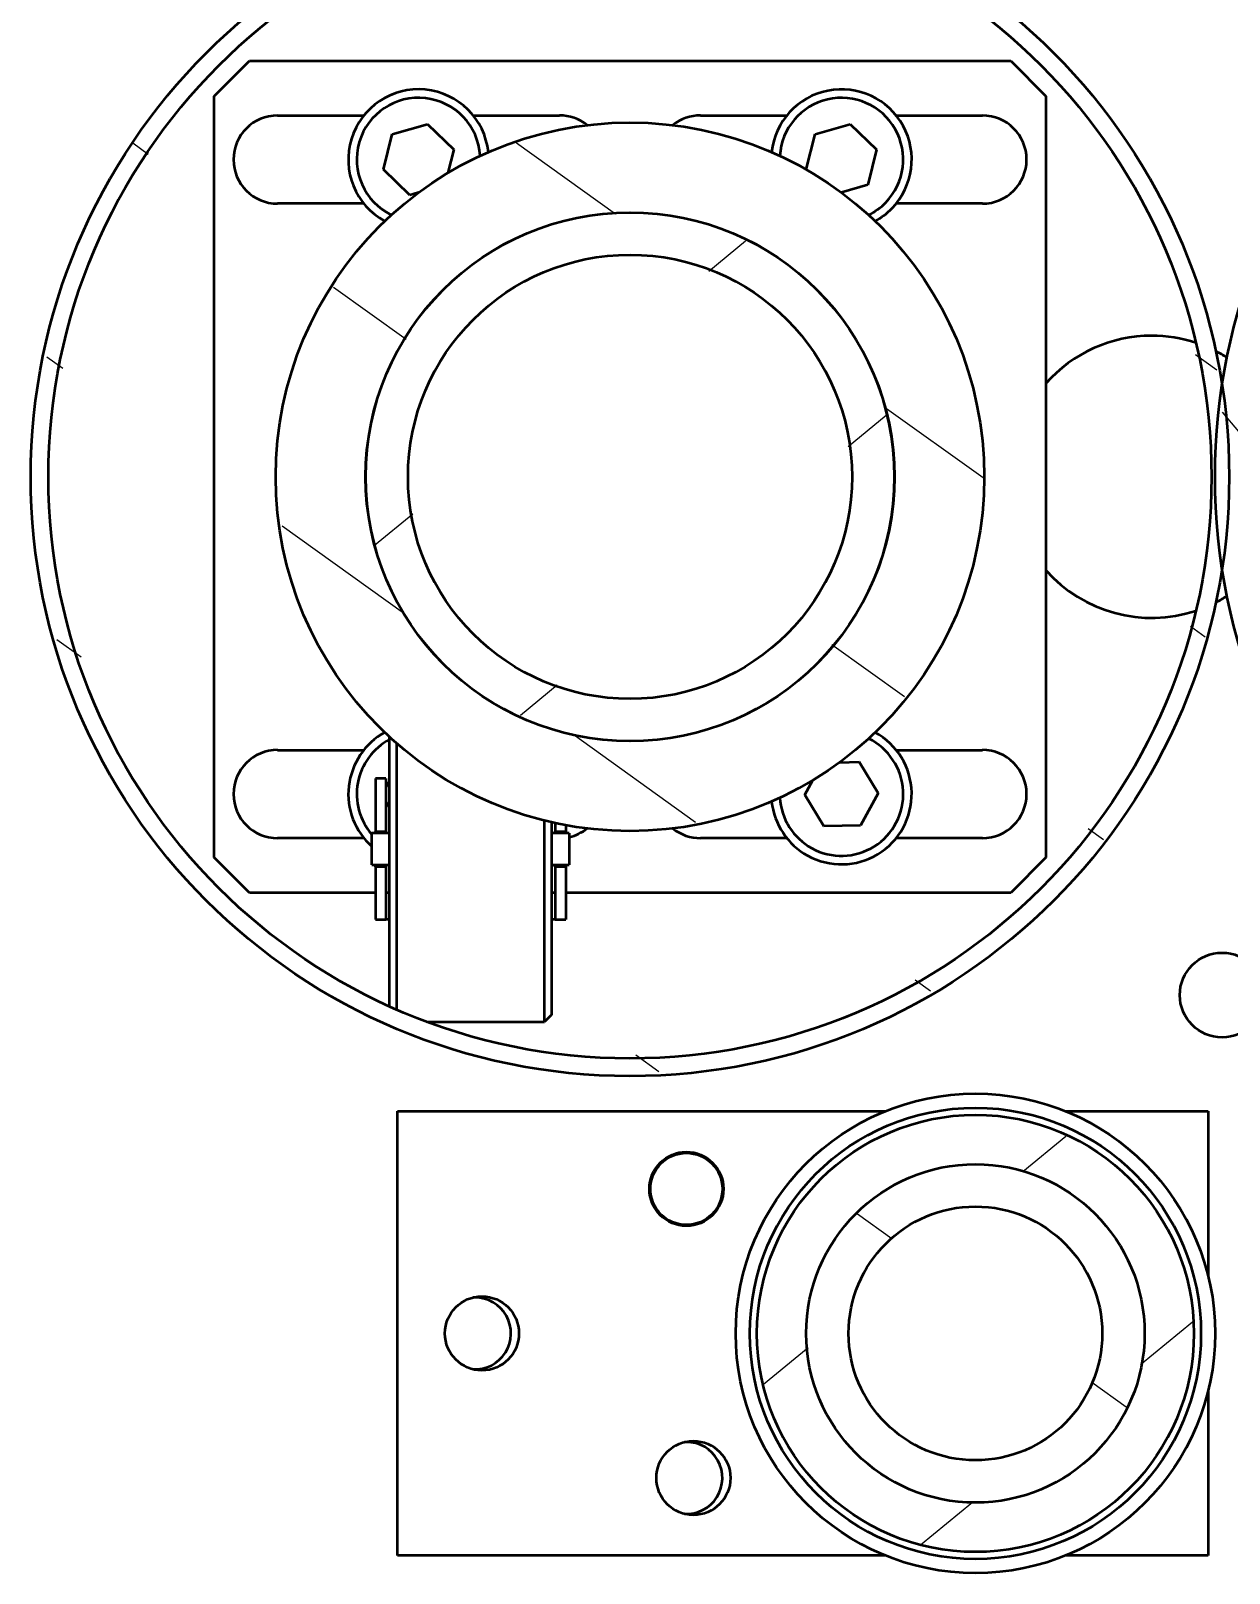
# Model space of a CAD drawing. Header units: millimetres. Extents: x 4915 to 15267, y 4787 to 10268.
# Drawn here: x 5693.8 to 5863.5, y 7050.9 to 7269.2 of the extents above; entities that cross this region are included whole.
import ezdxf

# ---------------------------------------------------------------- set-up
doc = ezdxf.new("R2010")
doc.units = ezdxf.units.MM
doc.layers.add('ハッチング', color=20, linetype='Continuous', lineweight=25)
doc.layers.add('外形線', color=7, linetype='Continuous', lineweight=50)
pattern_1 = [(144.348, (4647.53, 6298.67), (-18.4657, -25.74324), [])]
pattern_2 = [(39.348, (4647.53, 6298.67), (-20.0868, 24.49934), [])]

msp = doc.modelspace()

# ---------------------------------------------------------------- hatches: boundary and pattern name
at = {"layer": 'ハッチング'}
h = msp.add_hatch(dxfattribs=at)
h.set_pattern_fill('ANSI31', color=256, scale=253.44936, angle=99.348, style=0)
h.set_pattern_definition(pattern_1)
h.paths.add_polyline_path([(5861.06, 7186.06), (5863.46, 7205.6), (5861.29, 7225.18), (5854.66, 7243.72), (5843.93, 7260.24), (5829.69, 7273.84), (5812.69, 7283.78), (5793.86, 7289.54), (5774.21, 7290.8), (5754.79, 7287.49), (5736.67, 7279.8), (5720.8, 7268.13), (5708.05, 7253.12), (5699.11, 7235.57), (5694.46, 7216.44), (5694.35, 7196.75), (5698.77, 7177.56), (5707.51, 7159.91), (5720.08, 7144.75), (5735.81, 7132.9), (5753.84, 7124.99), (5773.22, 7121.46), (5792.88, 7122.49), (5811.78, 7128.03), (5828.89, 7137.77), (5843.3, 7151.2), (5854.21, 7167.59)])
h.paths.add_polyline_path([(5858.63, 7186.65), (5851.28, 7167.37), (5839.37, 7150.52), (5823.64, 7137.16), (5805.08, 7128.14), (5784.86, 7124.01), (5764.25, 7125.05), (5744.55, 7131.17), (5726.98, 7142.01), (5712.67, 7156.87), (5702.5, 7174.82), (5697.11, 7194.74), (5696.85, 7215.37), (5701.72, 7235.42), (5711.43, 7253.63), (5725.36, 7268.85), (5742.64, 7280.13), (5762.19, 7286.76), (5782.76, 7288.32), (5803.08, 7284.71), (5821.86, 7276.16), (5837.93, 7263.21), (5850.27, 7246.68), (5858.11, 7227.59), (5860.96, 7207.15)], flags=0)
h = msp.add_hatch(dxfattribs=at)
h.set_pattern_fill('ANSI31', color=256, scale=253.44936, angle=84.348, style=0)
h.set_pattern_definition([(129.348, (4647.53, 6298.67), (-24.49934, -20.0868), [])])
h.paths.add_polyline_path([(5863.87, 7226.15), (5861.47, 7206.6), (5863.64, 7187.03), (5870.26, 7168.48), (5880.99, 7151.97), (5895.23, 7138.37), (5912.23, 7128.42), (5931.06, 7122.67), (5950.72, 7121.41), (5970.13, 7124.71), (5988.26, 7132.41), (6004.12, 7144.07), (6016.87, 7159.09), (6025.81, 7176.63), (6030.46, 7195.77), (6030.58, 7215.46), (6026.15, 7234.65), (6017.41, 7252.3), (6004.84, 7267.46), (5989.12, 7279.31), (5971.08, 7287.21), (5951.71, 7290.75), (5932.04, 7289.72), (5913.14, 7284.18), (5896.03, 7274.43), (5881.63, 7261), (5870.71, 7244.61)])
h.paths.add_polyline_path([(5866.29, 7225.56), (5873.64, 7244.84), (5885.55, 7261.69), (5901.29, 7275.04), (5919.84, 7284.07), (5940.06, 7288.19), (5960.67, 7287.16), (5980.38, 7281.03), (5997.94, 7270.2), (6012.26, 7255.34), (6022.43, 7237.39), (6027.81, 7217.47), (6028.08, 7196.83), (6023.2, 7176.78), (6013.49, 7158.57), (5999.56, 7143.35), (5982.28, 7132.07), (5962.74, 7125.45), (5942.16, 7123.89), (5921.84, 7127.5), (5903.06, 7136.04), (5886.99, 7148.99), (5874.65, 7165.53), (5866.81, 7184.62), (5863.96, 7205.05)], flags=0)
h = msp.add_hatch(dxfattribs=at)
h.set_pattern_fill('ANSI31', color=256, scale=253.44936, angle=99.348, style=0)
h.set_pattern_definition(pattern_1)
h.paths.add_polyline_path([(5827.36, 7194.25), (5828.77, 7207.27), (5826.76, 7220.2), (5821.47, 7232.17), (5813.26, 7242.37), (5802.7, 7250.09), (5790.49, 7254.82), (5777.48, 7256.23), (5764.54, 7254.22), (5752.57, 7248.93), (5742.37, 7240.72), (5734.65, 7230.15), (5729.92, 7217.95), (5728.52, 7204.93), (5730.53, 7192), (5735.81, 7180.03), (5744.02, 7169.83), (5754.59, 7162.11), (5766.8, 7157.38), (5779.81, 7155.97), (5792.74, 7157.98), (5804.72, 7163.27), (5814.91, 7171.48), (5822.64, 7182.05)])
h.paths.add_polyline_path([(5815, 7197.26), (5811.48, 7188.15), (5805.71, 7180.26), (5798.1, 7174.14), (5789.17, 7170.19), (5779.51, 7168.69), (5769.8, 7169.74), (5760.69, 7173.27), (5752.81, 7179.03), (5746.68, 7186.64), (5742.73, 7195.58), (5741.23, 7205.23), (5742.28, 7214.94), (5745.81, 7224.05), (5751.58, 7231.94), (5759.19, 7238.06), (5768.12, 7242.01), (5777.77, 7243.51), (5787.49, 7242.46), (5796.59, 7238.93), (5804.48, 7233.17), (5810.61, 7225.56), (5814.55, 7216.62), (5816.05, 7206.97)], flags=0)
h = msp.add_hatch(dxfattribs=at)
h.set_pattern_fill('ANSI31', color=256, scale=253.44936, angle=-5.652, style=0)
h.set_pattern_definition(pattern_2)
h.paths.add_polyline_path([(5778.65, 7168.68), (5788.33, 7169.96), (5797.35, 7173.7), (5805.1, 7179.64), (5811.05, 7187.39), (5814.79, 7196.42), (5816.06, 7206.1), (5814.79, 7215.79), (5811.05, 7224.81), (5805.1, 7232.56), (5797.35, 7238.51), (5788.33, 7242.25), (5778.65, 7243.52), (5768.96, 7242.25), (5759.94, 7238.51), (5752.19, 7232.56), (5746.24, 7224.81), (5742.5, 7215.79), (5741.23, 7206.1), (5742.5, 7196.42), (5746.24, 7187.39), (5752.19, 7179.64), (5759.94, 7173.7), (5768.96, 7169.96)])
h.paths.add_polyline_path([(5778.65, 7174.67), (5770.51, 7175.74), (5762.93, 7178.88), (5756.42, 7183.88), (5751.42, 7190.39), (5748.28, 7197.97), (5747.21, 7206.1), (5748.28, 7214.24), (5751.42, 7221.82), (5756.42, 7228.33), (5762.93, 7233.32), (5770.51, 7236.46), (5778.65, 7237.53), (5786.78, 7236.46), (5794.36, 7233.32), (5800.87, 7228.33), (5805.87, 7221.82), (5809.01, 7214.24), (5810.08, 7206.1), (5809.01, 7197.97), (5805.87, 7190.39), (5800.87, 7183.88), (5794.36, 7178.88), (5786.78, 7175.74)], flags=0)
h = msp.add_hatch(dxfattribs=at)
h.set_pattern_fill('ANSI31', color=256, scale=253.44936, angle=-5.652, style=0)
h.set_pattern_definition(pattern_2)
h.paths.add_polyline_path([(5858.47, 7084.87), (5857.42, 7092.87), (5854.33, 7100.33), (5849.41, 7106.74), (5843, 7111.65), (5835.54, 7114.75), (5827.54, 7115.8), (5819.53, 7114.75), (5812.07, 7111.65), (5805.66, 7106.74), (5800.75, 7100.33), (5797.66, 7092.87), (5796.6, 7084.87), (5797.66, 7076.86), (5800.75, 7069.4), (5805.66, 7062.99), (5812.07, 7058.08), (5819.53, 7054.99), (5827.54, 7053.93), (5835.54, 7054.99), (5843, 7058.08), (5849.41, 7062.99), (5854.33, 7069.4), (5857.42, 7076.86)])
h.paths.add_polyline_path([(5827.54, 7060.92), (5821.34, 7061.73), (5815.56, 7064.13), (5810.6, 7067.93), (5806.8, 7072.89), (5804.41, 7078.67), (5803.59, 7084.87), (5804.41, 7091.06), (5806.8, 7096.84), (5810.6, 7101.8), (5815.56, 7105.61), (5821.34, 7108), (5827.54, 7108.81), (5833.74, 7108), (5839.51, 7105.61), (5844.47, 7101.8), (5848.28, 7096.84), (5850.67, 7091.06), (5851.49, 7084.87), (5850.67, 7078.67), (5848.28, 7072.89), (5844.47, 7067.93), (5839.51, 7064.13), (5833.74, 7061.73)], flags=0)
h = msp.add_hatch(dxfattribs=at)
h.set_pattern_fill('ANSI31', color=256, scale=253.44936, angle=99.348, style=0)
h.set_pattern_definition(pattern_1)
h.paths.add_polyline_path([(5837.71, 7063.19), (5842.97, 7066.56), (5847.19, 7071.18), (5850.06, 7076.73), (5851.4, 7082.84), (5851.11, 7089.08), (5849.22, 7095.04), (5845.85, 7100.3), (5841.23, 7104.52), (5835.67, 7107.39), (5829.57, 7108.73), (5823.32, 7108.44), (5817.37, 7106.55), (5812.1, 7103.18), (5807.89, 7098.56), (5805.01, 7093), (5803.68, 7086.9), (5803.96, 7080.65), (5805.86, 7074.69), (5809.23, 7069.43), (5813.85, 7065.22), (5819.4, 7062.34), (5825.51, 7061), (5831.75, 7061.29)])
h.paths.add_polyline_path([(5843.8, 7092.5), (5845.22, 7088.03), (5845.43, 7083.34), (5844.43, 7078.76), (5842.27, 7074.6), (5839.11, 7071.13), (5835.17, 7068.61), (5830.7, 7067.19), (5826.01, 7066.97), (5821.43, 7067.97), (5817.27, 7070.13), (5813.81, 7073.29), (5811.28, 7077.24), (5809.86, 7081.71), (5809.64, 7086.39), (5810.65, 7090.97), (5812.8, 7095.13), (5815.96, 7098.6), (5819.91, 7101.13), (5824.38, 7102.55), (5829.06, 7102.76), (5833.64, 7101.76), (5837.8, 7099.6), (5841.27, 7096.44)], flags=0)

# ---------------------------------------------------------------- linework, layer by layer
at = {"layer": '外形線'}
for p, q in [((5719.77, 7259.98), (5724.76, 7264.97)), ((5724.76, 7264.97), (5832.53, 7264.97)), ((5832.53, 7264.97), (5837.52, 7259.98)), ((5719.77, 7152.22), (5719.77, 7259.98)), ((5837.52, 7259.98), (5837.52, 7152.22)), ((5728.75, 7257.24), (5740.97, 7257.24)), ((5744.98, 7254.6), (5749.96, 7256.03)), ((5749.96, 7256.03), (5753.69, 7252.43)), ((5756.45, 7257.24), (5768.67, 7257.24)), ((5788.62, 7257.24), (5800.84, 7257.24)), ((5804.85, 7254.6), (5809.83, 7256.03)), ((5809.83, 7256.03), (5813.56, 7252.43)), ((5816.32, 7257.24), (5828.54, 7257.24)), ((5743.73, 7249.57), (5744.98, 7254.6)), ((5803.6, 7249.59), (5804.85, 7254.6)), ((5753.69, 7252.43), (5752.86, 7249.11)), ((5813.56, 7252.43), (5812.31, 7247.4)), ((5747.46, 7245.97), (5743.73, 7249.57)), ((5812.31, 7247.4), (5808.57, 7246.33)), ((5740.97, 7244.77), (5728.75, 7244.77)), ((5748.72, 7246.33), (5747.46, 7245.97)), ((5828.54, 7244.77), (5816.32, 7244.77)), ((5744.59, 7131.15), (5744.59, 7169.29)), ((5745.59, 7168.39), (5745.59, 7130.71)), ((5728.75, 7167.43), (5740.97, 7167.43)), ((5816.32, 7167.43), (5828.54, 7167.43)), ((5808.32, 7165.68), (5811.08, 7165.74)), ((5811.08, 7165.74), (5813.76, 7161.31)), ((5742.6, 7163.4), (5742.6, 7155.91)), ((5744.09, 7163.4), (5742.6, 7163.4)), ((5744.09, 7163.4), (5744.09, 7155.91)), ((5744.09, 7162.13), (5744.59, 7163.03)), ((5803.39, 7161.09), (5804.53, 7163.16)), ((5744.59, 7159.32), (5744.09, 7160.15)), ((5806.08, 7156.65), (5803.39, 7161.09)), ((5813.76, 7161.31), (5811.26, 7156.76)), ((5766.55, 7128.97), (5766.55, 7157.44)), ((5742.1, 7151.17), (5742.1, 7155.66)), ((5744.59, 7155.66), (5742.1, 7155.66)), ((5742.6, 7155.91), (5744.09, 7155.91)), ((5742.6, 7155.66), (5742.6, 7155.91)), ((5744.09, 7155.91), (5744.09, 7155.66)), ((5767.54, 7157.2), (5767.54, 7129.97)), ((5770.04, 7155.66), (5767.54, 7155.66)), ((5768.04, 7157.09), (5768.04, 7155.91)), ((5768.04, 7155.91), (5769.54, 7155.91)), ((5768.04, 7155.66), (5768.04, 7155.91)), ((5769.54, 7156.79), (5769.54, 7155.91)), ((5769.54, 7155.91), (5769.54, 7155.66)), ((5770.04, 7155.66), (5770.04, 7151.17)), ((5811.26, 7156.76), (5806.08, 7156.65)), ((5740.97, 7154.96), (5728.75, 7154.96)), ((5800.84, 7154.96), (5788.62, 7154.96)), ((5828.54, 7154.96), (5816.32, 7154.96)), ((5724.76, 7147.23), (5719.77, 7152.22)), ((5742.1, 7151.17), (5744.59, 7151.17)), ((5742.6, 7150.92), (5742.6, 7151.17)), ((5742.6, 7150.92), (5742.6, 7143.44)), ((5744.09, 7150.92), (5742.6, 7150.92)), ((5744.09, 7151.17), (5744.09, 7150.92)), ((5744.09, 7150.92), (5744.09, 7143.44)), ((5767.54, 7151.17), (5770.04, 7151.17)), ((5768.04, 7150.92), (5768.04, 7151.17)), ((5768.04, 7150.92), (5768.04, 7143.44)), ((5769.54, 7150.92), (5768.04, 7150.92)), ((5769.54, 7151.17), (5769.54, 7150.92)), ((5769.54, 7150.92), (5769.54, 7143.44)), ((5837.52, 7152.22), (5832.53, 7147.23)), ((5742.6, 7147.23), (5724.76, 7147.23)), ((5744.59, 7147.23), (5744.09, 7147.23)), ((5768.04, 7147.23), (5767.54, 7147.23)), ((5832.53, 7147.23), (5769.54, 7147.23)), ((5742.6, 7143.44), (5744.09, 7143.44)), ((5744.59, 7143.44), (5744.09, 7143.44)), ((5768.04, 7143.44), (5767.54, 7143.44)), ((5768.04, 7143.44), (5769.54, 7143.44)), ((5749.87, 7128.97), (5766.55, 7128.97)), ((5767.54, 7129.97), (5766.55, 7128.97)), ((5745.72, 7116.3), (5814.77, 7116.3)), ((5745.72, 7053.43), (5745.72, 7116.3)), ((5840.31, 7116.3), (5860.47, 7116.3)), ((5860.47, 7116.3), (5860.47, 7093.03)), ((5860.47, 7076.7), (5860.47, 7053.43)), ((5814.77, 7053.43), (5745.72, 7053.43)), ((5860.47, 7053.43), (5840.31, 7053.43))]:
    msp.add_line(p, q, dxfattribs=at).dxf.unprotected_set("ltscale", 0)
for centre, radius in [((5778.64, 7206.1), 84.82), ((5946.28, 7206.11), 84.82), ((5778.64, 7206.1), 82.32), ((5778.64, 7206.1), 50.14), ((5778.64, 7206.1), 37.42), ((5778.65, 7206.1), 37.42), ((5778.65, 7206.1), 31.43), ((5862.46, 7132.76), 5.99), ((5827.54, 7084.87), 33.93), ((5827.54, 7084.87), 31.93), ((5827.54, 7084.87), 30.93), ((5786.63, 7105.32), 5.24), ((5786.63, 7105.32), 5.09), ((5827.54, 7084.87), 23.95), ((5827.54, 7084.87), 23.95), ((5827.54, 7084.87), 17.96), ((5757.69, 7084.87), 5.24), ((5787.62, 7064.41), 5.24)]:
    msp.add_circle(centre, radius, dxfattribs=at).dxf.unprotected_set("ltscale", 0)
for centre, radius, start, end in [((5748.71, 7251), 9.94, 6.0893, 241.2908), ((5808.58, 7251), 9.94, 316.0331, 173.9107), ((5748.71, 7251), 8.74, 3.487, 243.8932), ((5808.58, 7251), 8.74, 316.0331, 176.513), ((5728.75, 7251), 6.24, 90, 270), ((5768.67, 7251), 6.24, 51.3208, 90), ((5788.62, 7251), 6.24, 90, 128.6792), ((5828.54, 7251), 6.24, 270, 90), ((5808.58, 7251), 8.74, 296.1068, 316.0331), ((5808.58, 7251), 9.94, 298.7092, 316.0331), ((5852.48, 7206.1), 19.96, 90, 138.5904), ((5852.48, 7206.1), 19.96, 71.6853, 90), ((5852.48, 7206.1), 19.96, 57.6687, 62.8895), ((5852.48, 7206.1), 19.96, 221.4096, 288.3192), ((5852.48, 7206.1), 19.96, 297.115, 302.3348), ((5748.71, 7161.2), 9.94, 118.7092, 228.3152), ((5748.71, 7161.2), 8.74, 118.0827, 220.8755), ((5808.58, 7161.2), 9.94, 241.1951, 61.2908), ((5808.58, 7161.2), 8.74, 241.1951, 63.8932), ((5728.75, 7161.2), 6.24, 90, 270), ((5828.54, 7161.2), 6.24, 270, 90), ((5808.58, 7161.2), 9.94, 186.0893, 241.1951), ((5808.58, 7161.2), 8.74, 183.487, 241.1951), ((5768.67, 7161.2), 6.24, 282.721, 308.6792), ((5788.62, 7161.2), 6.24, 231.3208, 270), ((5756.69, 7084.87), 5.09, 266.895, 90), ((5756.69, 7084.87), 5.09, 90, 93.105), ((5786.63, 7064.41), 5.09, 266.895, 90), ((5786.63, 7064.41), 5.09, 90, 93.105)]:
    msp.add_arc(centre, radius, start, end, dxfattribs=at).dxf.unprotected_set("ltscale", 0)

doc.saveas('drawing.dxf')
